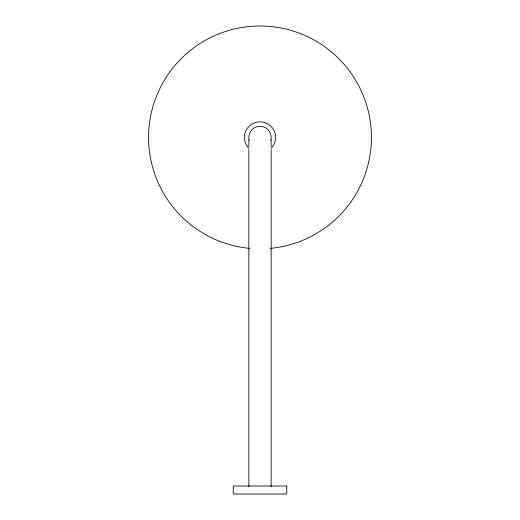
<?xml version="1.0" encoding="UTF-8"?>
<svg xmlns="http://www.w3.org/2000/svg" width="520" height="520" viewBox="0 0 520 520"><rect width="100%" height="100%" fill="white"/><g stroke="black" fill="none" stroke-linecap="round" stroke-linejoin="round"><path stroke-width="0.78" d="M271.141 139.802L271.141 146.569M271.141 149.637L271.141 486.7M248.859 139.802L248.859 146.569M248.859 149.637L248.859 486.7M249.236 140.316A11.141 11.141 0 0 1 260 126.288A11.141 11.141 0 0 1 270.764 140.316M249.483 248.358A111.43 111.43 0 0 1 165.302 78.702A111.43 111.43 0 0 1 354.699 78.702A111.43 111.43 0 0 1 270.517 248.358M248.969 148.46A15.6 15.6 0 0 1 248.969 126.399A15.6 15.6 0 0 1 271.031 126.399A15.6 15.6 0 0 1 271.031 148.46M286.741 485.979L233.259 485.979L233.259 494L286.741 494L286.741 485.979"/></g></svg>
